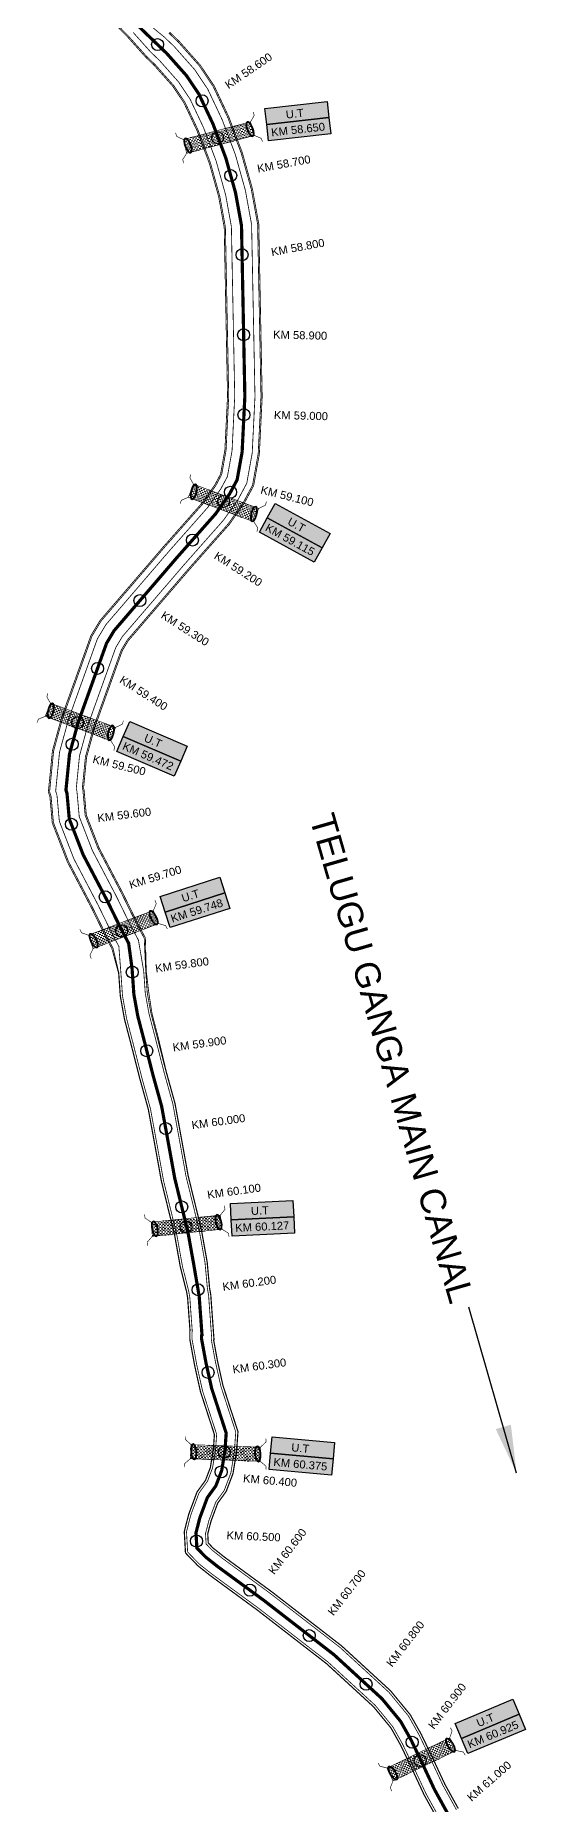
# Model space of a CAD drawing. Header units: inches. Extents: x 85036 to 260440, y 1649183 to 1742360.
# Drawn here: x 91014 to 91626, y 1680704 to 1682916 of the extents above; entities that cross this region are included whole.
import ezdxf

# ---------------------------------------------------------------- set-up
doc = ezdxf.new("R2010")
doc.units = ezdxf.units.IN
doc.header["$MEASUREMENT"] = 0
doc.header["$PDMODE"] = 32
doc.header["$PDSIZE"] = 15
doc.linetypes.add('ACAD_ISO02W100', pattern=[15, 12, -3])
for name, color, linetype in [('bed with', 5, 'Continuous'), ('chainage', 7, 'Continuous'), ('laying', 4, 'Continuous'), ('lining', 4, 'Continuous'), ('STREAM', 4, 'Continuous'), ('Stu coo', 3, 'Continuous'), ('top of bund', 1, 'Continuous'), ('UT', 173, 'ACAD_ISO02W100'), ('V', 6, 'Continuous'), ('ZSTU', 7, 'Continuous')]:
    doc.layers.add(name, color=color, linetype=linetype)
doc.styles.get("Standard").update_dxf_attribs({"font": 'arial.ttf'})
doc.dimstyles.get("Standard").update_dxf_attribs({"dimtxt": 0.18, "dimasz": 0.18, "dimexe": 0.18, "dimexo": 0.0625, "dimgap": 0.09, "dimtad": 0, "dimtih": 1, "dimtoh": 1, "dimdec": 4, "dimzin": 0, "dimdsep": 46, "dimtxsty": 'Standard', "dimcen": 0.09, "dimadec": 0, "dimazin": 0, "dimtfac": 1, "dimtdec": 4, "dimtofl": 0, "dimtmove": 0, "dimatfit": 3, "dimfxl": 1, "dimtolj": 1, "dimtzin": 0, "dimarcsym": 0})

# ---------------------------------------------------------------- blocks, each defined once
blk = doc.blocks.new('GGF')
at = {"layer": 'STREAM'}
h = blk.add_hatch(dxfattribs=at)
h.set_pattern_fill('DASH', color=256, scale=10, angle=-6.082734917303942, style=0)
h.set_pattern_definition([(353.9172650826961, (-115347.3726237068, 1016.387648081312), (1.375417949938526, 1.110506849590268), [1.25, -1.25])])
h.paths.add_polyline_path([(406186.8358267642, 1485623.894007653), (406186.3350356966, 1485618.16585714), (406185.8342446289, 1485612.437706626), (406242.6024607782, 1485608.895201602), (406242.8636284556, 1485614.639267362), (406243.1247961327, 1485620.383333121)])
at = {"layer": 'laying', "linetype": 'ByBlock', "extrusion": (0, 0, -1)}
for centre in [(406188.8340515448, 1485618.100544371), (406240.8092758137, 1485614.964376942)]:
    blk.add_ellipse(centre, major_axis=(0.4022038884711088, -6.365555352701567), ratio=0.3887167828476952, dxfattribs=at)
at = {"layer": 'laying', "linetype": 'ByBlock'}
for points in [[(406189.2044231551, 1485612.238788546), (406189.1301593552, 1485612.234096231), (406189.0528622998, 1485612.245618227), (406188.8631006061, 1485612.324588027), (406188.7519765225, 1485612.394145026), (406188.5122836892, 1485612.610022701), (406188.3845252309, 1485612.755754402), (406187.9901122551, 1485613.318903608), (406187.7273521348, 1485613.85898441), (406187.2895556467, 1485615.151754198), (406187.1131680161, 1485615.903753204), (406186.8806331598, 1485617.489787864), (406186.8243655579, 1485618.323341603), (406186.8412834518, 1485619.932858505), (406186.9146281564, 1485620.708349793), (406187.1740924141, 1485622.067517512), (406187.3614922329, 1485622.65073727), (406187.7140922088, 1485623.356040432), (406187.8630650354, 1485623.567618286), (406188.1141012118, 1485623.821781273), (406188.2175726035, 1485623.889167762), (406188.3951326545, 1485623.961233407), (406188.4694103668, 1485623.970225642), (406188.6399464445, 1485623.94807565), (406188.7398646418, 1485623.913414563), (406188.9754422541, 1485623.761023998), (406189.1085637353, 1485623.642922326), (406189.3815283708, 1485623.318037364), (406189.5211763898, 1485623.111945711), (406189.9516964495, 1485622.33059618), (406190.2214699374, 1485621.608086816), (406190.6248590543, 1485619.961048005), (406190.7595287117, 1485619.037350996), (406190.8632364098, 1485617.186895084), (406190.8321935693, 1485616.26108243), (406190.6143732872, 1485614.607066808), (406190.4262052957, 1485613.879561222), (406190.055177624, 1485613.01905299), (406189.9016287614, 1485612.765040143), (406189.6325239488, 1485612.445281366), (406189.5169377527, 1485612.35368761), (406189.3392356181, 1485612.260876767), (406189.2716159608, 1485612.243034084), (406189.2044231551, 1485612.238788546)], [(406241.179647424, 1485609.102621116), (406241.1053836241, 1485609.097928802), (406241.0280865688, 1485609.109450798), (406240.838324875, 1485609.188420597), (406240.7272007914, 1485609.257977597), (406240.4875079581, 1485609.473855271), (406240.3597494998, 1485609.619586973), (406239.965336524, 1485610.182736179), (406239.7025764037, 1485610.722816981), (406239.2647799156, 1485612.015586769), (406239.088392285, 1485612.767585774), (406238.8558574287, 1485614.353620435), (406238.7995898268, 1485615.187174174), (406238.8165077207, 1485616.796691076), (406238.8898524253, 1485617.572182364), (406239.149316683, 1485618.931350083), (406239.3367165019, 1485619.514569841), (406239.6893164777, 1485620.219873002), (406239.8382893043, 1485620.431450857), (406240.0893254807, 1485620.685613844), (406240.1927968724, 1485620.753000333), (406240.3703569234, 1485620.825065977), (406240.4446346357, 1485620.834058213), (406240.6151707135, 1485620.811908221), (406240.7150889107, 1485620.777247134), (406240.950666523, 1485620.624856569), (406241.0837880042, 1485620.506754897), (406241.3567526398, 1485620.181869935), (406241.4964006587, 1485619.975778282), (406241.9269207185, 1485619.194428751), (406242.1966942063, 1485618.471919387), (406242.6000833233, 1485616.824880576), (406242.7347529806, 1485615.901183567), (406242.8384606787, 1485614.050727655), (406242.8074178382, 1485613.124915001), (406242.5895975561, 1485611.470899379), (406242.4014295646, 1485610.743393793), (406242.0304018929, 1485609.882885561), (406241.8768530303, 1485609.628872714), (406241.6077482177, 1485609.309113937), (406241.4921620216, 1485609.21752018), (406241.314459887, 1485609.124709338), (406241.2468402297, 1485609.106866655), (406241.179647424, 1485609.102621116)]]:
    blk.add_open_spline(points, degree=3, knots=[0, 0, 0, 0, 0.1890722348827286, 0.1890722348827286, 0.3781444697654573, 0.3781444697654573, 0.567216704648186, 0.567216704648186, 0.9642381621637766, 0.9642381621637766, 1.361259619679367, 1.361259619679367, 1.758281077194958, 1.758281077194958, 2.155302534710549, 2.155302534710549, 2.552323992226139, 2.552323992226139, 2.807761081817867, 2.807761081817867, 3.012439963152372, 3.012439963152372, 3.217118844486876, 3.217118844486876, 3.421797725821381, 3.421797725821381, 3.626476607155885, 3.626476607155885, 3.831155488490389, 3.831155488490389, 4.280922883927905, 4.280922883927905, 4.730690279365422, 4.730690279365422, 5.180457674802938, 5.180457674802938, 5.630225070240454, 5.630225070240454, 5.896844194109022, 5.896844194109022, 6.112115499412711, 6.112115499412711, 6.283185307179586, 6.283185307179586, 6.283185307179586, 6.283185307179586], dxfattribs=at)
at = {"layer": 'UT', "ltscale": 0.2, "const_width": 0.4999999999999999}
for points in [[(406181.0067191261, 1485605.627956516), (406181.2043290924, 1485608.621441158), (406185.8342446289, 1485612.437706626), (406186.3350356966, 1485618.16585714), (406186.8358267643, 1485623.894007653), (406182.485284513, 1485628.02592998), (406182.4731358847, 1485631.025905382)], [(406186.8358267643, 1485623.894007653), (406243.1247961327, 1485620.383333121)], [(406247.6637609265, 1485627.388723734), (406247.5913202798, 1485624.389598469), (406243.1247961327, 1485620.383333121), (406242.8636284556, 1485614.639267362), (406242.6024607783, 1485608.895201602), (406247.1217425518, 1485604.948545771), (406247.2591485833, 1485601.95169416)], [(406185.8342446289, 1485612.437706626), (406242.6024607783, 1485608.895201602)]]:
    blk.add_lwpolyline(points, dxfattribs=at)

msp = doc.modelspace()

# ---------------------------------------------------------------- hatches: boundary and pattern name
at = {"layer": 'ZSTU'}
h = msp.add_hatch(color=135, dxfattribs=at)
h.set_gradient(color1=(141, 177, 78), color2=(107, 135, 59), one_color=1, tint=0.3799999952316284, name='CYLINDER')
h.paths.add_polyline_path([(91300.60453125174, 1682824.366439734), (91302.8903944275, 1682804.030002735), (91380.6659935188, 1682812.812484217), (91378.3801303434, 1682833.148921215)])
h.paths.add_polyline_path([(91325.06742417152, 1682808.859858586), (91352.48345346135, 1682811.941484531), (91350.77939698278, 1682827.10181325), (91323.36336769353, 1682824.020187305)], flags=24)
h = msp.add_hatch(color=252, dxfattribs=at)
h.set_gradient(color1=(167, 88, 159), color2=(127, 67, 121), one_color=1, tint=0.3799999952316284, name='CYLINDER')
h.paths.add_polyline_path([(91382.95185669325, 1682792.476047218), (91380.66599351884, 1682812.812484217), (91302.89039442752, 1682804.030002734), (91305.17625760275, 1682783.693565737)])
h.paths.add_polyline_path([(91306.80144171396, 1682786.260803245), (91379.01720831974, 1682794.378024656), (91377.30629447193, 1682809.599360735), (91305.09052786615, 1682801.482139324)], flags=24)
h = msp.add_hatch(color=135, dxfattribs=at)
h.set_gradient(color1=(141, 177, 78), color2=(107, 135, 59), one_color=1, tint=0.3799999952316284, name='CYLINDER')
h.paths.add_polyline_path([(91313.42317155702, 1682330.77565397), (91303.5775726398, 1682312.835196277), (91372.21310509043, 1682275.214198414), (91382.05870400742, 1682293.154656106)])
h.paths.add_polyline_path([(91324.48798421072, 1682304.008937514), (91348.6739374178, 1682290.735853925), (91356.01359657082, 1682304.110037223), (91331.82764336444, 1682317.383120811)], flags=24)
h = msp.add_hatch(color=252, dxfattribs=at)
h.set_gradient(color1=(167, 88, 159), color2=(127, 67, 121), one_color=1, tint=0.3799999952316284, name='CYLINDER')
h.paths.add_polyline_path([(91362.36750617335, 1682257.273740722), (91372.21310509046, 1682275.214198414), (91303.57757263968, 1682312.835196277), (91293.73197372336, 1682294.894738585)])
h.paths.add_polyline_path([(91296.53923400873, 1682296.057159125), (91360.24675100268, 1682261.094915084), (91367.61594600839, 1682274.522918032), (91303.90842901444, 1682309.485162073)], flags=24)
h = msp.add_hatch(color=135, dxfattribs=at)
h.set_gradient(color1=(141, 177, 78), color2=(107, 135, 59), one_color=1, tint=0.3799999952316284, name='CYLINDER')
h.paths.add_polyline_path([(91131.76895465938, 1682058.308327827), (91123.6247396472, 1682039.534207284), (91195.44542255785, 1682008.422066547), (91203.58963756991, 1682027.196187088)])
h.paths.add_polyline_path([(91145.26181392884, 1682032.679634187), (91170.57164763988, 1682021.700226279), (91176.64296567286, 1682035.695885345), (91151.33313196254, 1682046.675293254)], flags=24)
h = msp.add_hatch(color=252, dxfattribs=at)
h.set_gradient(color1=(167, 88, 159), color2=(127, 67, 121), one_color=1, tint=0.3799999952316284, name='CYLINDER')
h.paths.add_polyline_path([(91187.30120754548, 1681989.647946007), (91195.44542255788, 1682008.422066548), (91123.62473964717, 1682039.534207285), (91115.48052463555, 1682020.760086743)])
h.paths.add_polyline_path([(91118.1682495356, 1682022.17714944), (91184.83614752823, 1681993.256609902), (91190.93189742556, 1682007.308589528), (91124.26399943294, 1682036.229129066)], flags=24)
h = msp.add_hatch(color=135, dxfattribs=at)
h.set_gradient(color1=(141, 177, 78), color2=(107, 135, 59), one_color=1, tint=0.3799999952316284, name='CYLINDER')
h.paths.add_polyline_path([(91169.5978990909, 1681839.432587189), (91175.86381801433, 1681819.950952238), (91250.3622919936, 1681843.954143062), (91244.09637307096, 1681863.435778012)])
h.paths.add_polyline_path([(91196.64608634234, 1681829.074848279), (91222.90973687306, 1681837.522081038), (91218.23864376682, 1681852.045175218), (91191.97499323657, 1681843.597942458)], flags=24)
h = msp.add_hatch(color=252, dxfattribs=at)
h.set_gradient(color1=(167, 88, 159), color2=(127, 67, 121), one_color=1, tint=0.3799999952316284, name='CYLINDER')
h.paths.add_polyline_path([(91256.62821091522, 1681824.472508114), (91250.36229199375, 1681843.954143062), (91175.86381801433, 1681819.950952238), (91182.12973693715, 1681800.469317289)])
h.paths.add_polyline_path([(91183.21462253161, 1681803.307442563), (91252.3949417123, 1681825.55805307), (91247.7050514514, 1681840.139590286), (91178.52473227071, 1681817.888979778)], flags=24)
h = msp.add_hatch(color=135, dxfattribs=at)
h.set_gradient(color1=(141, 177, 78), color2=(107, 135, 59), one_color=1, tint=0.3799999952316284, name='CYLINDER')
h.paths.add_polyline_path([(91257.54383875191, 1681455.816420468), (91258.53439180454, 1681435.375905676), (91336.71058988705, 1681439.204462631), (91335.72003683489, 1681459.644977422)])
h.paths.add_polyline_path([(91280.97324924456, 1681438.788504774), (91308.52958825562, 1681440.12389266), (91307.79115457815, 1681455.361808891), (91280.23481556767, 1681454.026421005)], flags=24)
h = msp.add_hatch(color=252, dxfattribs=at)
h.set_gradient(color1=(167, 88, 159), color2=(127, 67, 121), one_color=1, tint=0.3799999952316284, name='CYLINDER')
h.paths.add_polyline_path([(91337.7011429384, 1681418.763947842), (91336.71058988702, 1681439.204462631), (91258.53439180457, 1681435.375905676), (91259.52494485697, 1681414.935390886)])
h.paths.add_polyline_path([(91261.30978844553, 1681417.394306336), (91333.89514081262, 1681420.911812786), (91333.15373557183, 1681436.211048599), (91260.56838320475, 1681432.693542149)], flags=24)
h = msp.add_hatch(color=135, dxfattribs=at)
h.set_gradient(color1=(141, 177, 78), color2=(107, 135, 59), one_color=1, tint=0.3799999952316284, name='CYLINDER')
h.paths.add_polyline_path([(91309.63402492605, 1681163.998250177), (91307.80591765064, 1681143.615564778), (91385.7664565795, 1681136.663574781), (91387.59456385521, 1681157.046260179)])
h.paths.add_polyline_path([(91330.50085883867, 1681143.911875905), (91357.97923668579, 1681141.447361472), (91359.34204705234, 1681156.642167271), (91331.8636692058, 1681159.106681704)], flags=24)
h = msp.add_hatch(color=252, dxfattribs=at)
h.set_gradient(color1=(167, 88, 159), color2=(127, 67, 121), one_color=1, tint=0.3799999952316284, name='CYLINDER')
h.paths.add_polyline_path([(91383.93834930312, 1681116.280889384), (91385.76645657947, 1681136.66357478), (91307.80591765064, 1681143.615564778), (91305.9778103753, 1681123.23287938)])
h.paths.add_polyline_path([(91308.08120005912, 1681125.414819581), (91380.46459419353, 1681118.922809005), (91381.83380273153, 1681134.188951921), (91309.4504085971, 1681140.680962497)], flags=24)
h = msp.add_hatch(color=135, dxfattribs=at)
h.set_gradient(color1=(141, 177, 78), color2=(107, 135, 59), one_color=1, tint=0.3799999952316284, name='CYLINDER')
h.paths.add_polyline_path([(91538.48154675876, 1680805.979293995), (91546.37818726554, 1680787.099704248), (91618.57084659484, 1680817.338681314), (91610.67420608873, 1680836.21827106)])
h.paths.add_polyline_path([(91566.31117337913, 1680797.954390812), (91591.76319260278, 1680808.600037714), (91585.876435452, 1680822.674321554), (91560.42441622907, 1680812.028674653)], flags=24)
h = msp.add_hatch(color=252, dxfattribs=at)
h.set_gradient(color1=(167, 88, 159), color2=(127, 67, 121), one_color=1, tint=0.3799999952316284, name='CYLINDER')
h.paths.add_polyline_path([(91626.46748709935, 1680798.459091569), (91618.5708465949, 1680817.338681314), (91546.37818726551, 1680787.099704248), (91554.27482777159, 1680768.220114503)])
h.paths.add_polyline_path([(91555.11493943579, 1680771.140070704), (91622.15736415872, 1680799.181460062), (91616.24691784492, 1680813.31238086), (91549.20449312194, 1680785.270991502)], flags=24)

# ---------------------------------------------------------------- linework, layer by layer
for p in [(91166.4590101802, 1682904.079420268), (91222.1073842532, 1682833.770181567), (91257.8927328375, 1682740.392406767), (91272.06286390402, 1682641.401460789), (91274.02752250765, 1682541.420762069), (91274.41197527346, 1682441.421501091), (91257.6194299103, 1682344.69223872), (91209.94397321489, 1682284.829514279), (91144.44836509912, 1682209.26281978), (91091.40700581117, 1682124.488919287), (91059.72078828432, 1682029.641760031), (91058.70703425398, 1681929.646898649), (91100.99169886042, 1681839.026773185), (91134.883802244, 1681744.945290798), (91152.96963108829, 1681646.594374203), (91176.6194096412, 1681549.431171423), (91196.68955825479, 1681451.465926899), (91217.06205468217, 1681347.962153864), (91229.63110548398, 1681244.582995345), (91245.9396782876, 1681120.339812823), (91215.08638847573, 1681033.838460643), (91281.83005803658, 1680972.500310805), (91356.08681819832, 1680915.742359161), (91427.07175119489, 1680855.05373531), (91484.66300220578, 1680782.429197991)]:
    msp.add_point(p)
at = {"color": 2}
for p in [(91241.43849682919, 1682787.728950877), (91249.02849682918, 1682333.198950877), (91066.50849682919, 1682056.748950877), (91121.51849682917, 1681796.538950877), (91201.98849682917, 1681426.288950877), (91249.78849682919, 1681145.018950877), (91494.67849682918, 1680759.338950877)]:
    msp.add_point(p, dxfattribs=at)
at = {"layer": 'bed with', "const_width": 1}
for points in [[(91135.83919892402, 1682919.417230545), (91157.69588606866, 1682894.956363992)], [(91150.13779473433, 1682933.830671209), (91175.22213429157, 1682913.202476543)], [(91157.6958860686, 1682894.956363992), (91168.89159914345, 1682884.202355661), (91192.64500045366, 1682857.44690209), (91207.1570894045, 1682835.822290709), (91223.95270280365, 1682800.171270018), (91239.71791172249, 1682758.397715634), (91251.5257319585, 1682716.224980109), (91258.7258690027, 1682676.588163171), (91262.8914058345, 1682464.605642534), (91259.54881608536, 1682396.430166298), (91253.74860850701, 1682364.265211397), (91245.65414071016, 1682349.112305675), (91229.12216132856, 1682325.630655752), (91180.82638321002, 1682270.98614616), (91101.85494756361, 1682179.120013811), (91091.24580386194, 1682161.499345306), (91055.27796664959, 1682061.246661596), (91043.91887305886, 1682019.863326382), (91039.07955256049, 1681971.024380275), (91040.73669769836, 1681965.906535635), (91043.67838615974, 1681933.423580408), (91061.92435477625, 1681886.317528251), (91091.88922331779, 1681829.143958022), (91108.66617233481, 1681794.869804589), (91118.05888449002, 1681777.041171485), (91120.61878833789, 1681743.945601717), (91120.61878833789, 1681743.945601717)], [(91175.22213429163, 1682913.202476543), (91187.14339451486, 1682901.751546093), (91212.69999320465, 1682872.964999663), (91229.22990425388, 1682848.333611045), (91247.2682908547, 1682810.044631736), (91263.78108193591, 1682766.29018612), (91276.20726169989, 1682721.908921645), (91283.98112465563, 1682679.113738582), (91288.20358782381, 1682464.23425922), (91284.73817757299, 1682393.553735456), (91277.94038515139, 1682355.856690356), (91267.23685294818, 1682335.819596079), (91249.00483232981, 1682309.923246001), (91199.89861044829, 1682254.361755594), (91122.4300460947, 1682164.243887943), (91114.21318979643, 1682150.596556447), (91079.41902700879, 1682053.615240158), (91068.88412059948, 1682015.234575372), (91064.77744109786, 1681973.78952148), (91065.67829595995, 1681971.00736612), (91068.55460749866, 1681939.246321346), (91084.9986388821, 1681896.792373502), (91114.45977034059, 1681840.579943732), (91131.22482132353, 1681806.330097164), (91142.52610916834, 1681784.878730269), (91149.14881615012, 1681745.944979879), (91149.14881615012, 1681745.944979879)], [(91175.22213429163, 1682913.202476543), (91187.14339451486, 1682901.751546093), (91212.69999320465, 1682872.964999663), (91229.22990425388, 1682848.333611045), (91247.2682908547, 1682810.044631736), (91263.78108193591, 1682766.29018612), (91276.20726169989, 1682721.908921645), (91283.98112465563, 1682679.113738582), (91288.20358782381, 1682464.23425922), (91284.73817757299, 1682393.553735456), (91277.94038515139, 1682355.856690356), (91267.23685294818, 1682335.819596079), (91249.00483232981, 1682309.923246001), (91199.89861044829, 1682254.361755594), (91122.4300460947, 1682164.243887943), (91114.21318979643, 1682150.596556447), (91079.41902700879, 1682053.615240158), (91068.88412059948, 1682015.234575372), (91064.77744109786, 1681973.78952148), (91065.67829595995, 1681971.00736612), (91068.55460749866, 1681939.246321346), (91084.9986388821, 1681896.792373502), (91114.45977034059, 1681840.579943732), (91131.22482132353, 1681806.330097164), (91142.52610916834, 1681784.878730269), (91149.14881615012, 1681745.944979879), (91149.14881615012, 1681745.944979879)], [(91120.61878833789, 1681743.945601717), (91122.62368660909, 1681715.336804979), (91127.82381473301, 1681686.481541245), (91136.1762673654, 1681654.574014243), (91146.93018853976, 1681612.415395411), (91157.5521792681, 1681574.138494198), (91166.21097401276, 1681526.901350532), (91173.9332531, 1681484.23644022), (91190.44320753936, 1681416.883864624), (91197.57067796346, 1681377.099602664), (91205.43096296574, 1681345.972755592)], [(91149.14881615012, 1681745.944979879), (91151.0453070493, 1681718.883096775), (91155.77317892533, 1681692.648360509), (91163.866726293, 1681661.729887511), (91174.56880511864, 1681619.774506343), (91185.45281439024, 1681580.553407555), (91194.34801964564, 1681532.026551222), (91201.9197405584, 1681490.193461534), (91218.43578611905, 1681422.816037129), (91225.7423156949, 1681382.032299089), (91228.69314639855, 1681349.951552136)], [(91205.43096296574, 1681345.972755592), (91206.74492815303, 1681338.290608773), (91209.83704755525, 1681295.707757403), (91209.58333970825, 1681295.455608437), (91209.51561215991, 1681286.193866205), (91215.46138693226, 1681253.920079802), (91222.69510950401, 1681221.453822332), (91233.52179738216, 1681188.070094673), (91240.28676286296, 1681167.357082638), (91238.9808334804, 1681148.514511387), (91235.15371617791, 1681125.173659696), (91228.81089742991, 1681108.510762903), (91218.19081614842, 1681093.818447736), (91207.99127158936, 1681066.46197453), (91202.61232012598, 1681045.429834611), (91204.03899859314, 1681020.191150018), (91218.53209277967, 1681005.20365592), (91234.03284228803, 1680992.88838154), (91292.41843195105, 1680950.115726794), (91379.27026708427, 1680882.868284646), (91438.43016905402, 1680828.632389617), (91460.47173040223, 1680801.842495529), (91472.7450789382, 1680779.985354825), (91485.62792042759, 1680753.188138118), (91502.02902770779, 1680717.995503272), (91520.03776236763, 1680685.366735499)], [(91228.69314639855, 1681349.951552136), (91230.20006550531, 1681341.14129298), (91234.15994610311, 1681286.608144351), (91233.54841476408, 1681286.000370501), (91238.59160672608, 1681258.625821952), (91245.48788415434, 1681227.674079422), (91255.96319627616, 1681195.373807081), (91264.14823079537, 1681170.312819115), (91262.448160178, 1681145.783390367), (91258.05727748043, 1681119.004242058), (91249.76009622842, 1681097.207138851), (91239.18817750999, 1681082.581454018), (91230.54372206895, 1681059.395927224), (91226.38067353237, 1681043.118067143), (91227.10599506521, 1681030.286751736), (91234.42290087868, 1681022.720245834), (91248.35215137032, 1681011.653520214), (91306.61856170729, 1680968.96817496), (91394.49472657408, 1680900.927617108), (91455.60082460433, 1680844.907512137), (91480.02526325613, 1680815.221406225), (91493.68991472013, 1680790.886546928), (91506.95907323074, 1680763.285763636), (91523.0799659506, 1680728.694398481), (91539.96523129073, 1680698.101166254)]]:
    msp.add_lwpolyline(points, dxfattribs=at)
at = {"layer": 'lining', "const_width": 1}
for points in [[(91107.3206273086, 1682937.898131393), (91130.55646647859, 1682914.092067742), (91152.50035793931, 1682889.547437347)], [(91180.41766242098, 1682918.611403189), (91192.55400579094, 1682906.953875273), (91218.64514915846, 1682877.565226217), (91235.77322881398, 1682852.042500473), (91254.18002644298, 1682812.971517621), (91270.91443278972, 1682768.629851284), (91283.52392071413, 1682723.593884551), (91291.46786052117, 1682679.862426945), (91295.70719908547, 1682464.124165352), (91292.20537959505, 1682392.701038566), (91285.11186044125, 1682353.364045779), (91273.63489017289, 1682331.879069519), (91254.89890476101, 1682305.266899237), (91205.55243275213, 1682249.433576572), (91128.52938360395, 1682159.833969207), (91121.0217034134, 1682147.364504414), (91086.57546782677, 1682051.352961076), (91076.28488568071, 1682013.862415981), (91072.39539224532, 1681974.60922737), (91073.07205038535, 1681972.519470018), (91075.9289814134, 1681940.97243032), (91091.83884168026, 1681899.897564782), (91121.15064396398, 1681843.970058073), (91137.91216786165, 1681809.727417098), (91149.77923901367, 1681787.20211726), (91151.64269970014, 1681746.119750697), (91151.64269970014, 1681746.119750697)], [(91152.50035793925, 1682889.547437347), (91163.48098786737, 1682879.000026481), (91186.69984449985, 1682852.846675537), (91200.6137648444, 1682832.11340128), (91217.04096721538, 1682797.244384133), (91232.58456086868, 1682756.05805047), (91244.20907294427, 1682714.540017203), (91251.23913313716, 1682675.839474808), (91255.38779457283, 1682464.715736401), (91252.0816140633, 1682397.282863188), (91246.57713321716, 1682366.757855974), (91239.25610348544, 1682353.052832235), (91223.22808889736, 1682330.287002517), (91175.17256090618, 1682275.914325181), (91095.75561005436, 1682183.529932546), (91084.43729024497, 1682164.73139734), (91048.12152583161, 1682063.508940678), (91036.51810797764, 1682021.235485772), (91031.46160141303, 1681970.204674384), (91033.34294327296, 1681964.394431736), (91036.304012245, 1681931.697471434), (91055.08415197808, 1681883.212336972), (91085.1983496944, 1681825.753843681), (91101.97882579669, 1681791.472484656), (91110.80575464468, 1681774.717784494), (91118.12490478787, 1681743.770830898), (91118.12490478787, 1681743.770830898)], [(91118.12490478787, 1681743.770830898), (91120.13927922797, 1681715.026814437), (91125.38068849241, 1681685.942483617), (91133.75577270391, 1681653.948500845), (91144.51422555209, 1681611.772116483), (91155.11331256162, 1681573.577750024), (91163.75144205184, 1681526.453343478), (91171.48688181868, 1681483.715721573), (91187.99630381734, 1681416.365318077), (91195.1081222177, 1681376.668422907), (91202.96674861902, 1681345.551272907)], [(91151.64269970014, 1681746.119750697), (91153.52971443042, 1681719.193087317), (91158.21630516593, 1681693.187418137), (91166.28722095449, 1681662.355400909), (91176.98476810631, 1681620.417785271), (91187.89168109672, 1681581.11415173), (91196.80755160656, 1681532.474558275), (91204.36611183971, 1681490.71418018), (91220.88268984106, 1681423.334583677), (91228.20487144066, 1681382.463478847), (91231.15736074524, 1681350.37303482)], [(91231.15736074524, 1681350.37303482), (91232.68471988584, 1681341.443272239), (91236.73652433913, 1681285.64420229), (91236.24592944424, 1681285.156621803), (91241.04184187375, 1681259.124311586), (91247.9023729944, 1681228.333004961), (91258.34046310812, 1681196.147505429), (91266.67592866957, 1681170.625926793), (91264.9341058028, 1681145.4940767), (91260.4835021947, 1681118.350702054), (91251.97929101638, 1681096.009721049), (91241.41247426439, 1681081.391094514), (91232.9327528401, 1681058.647405264), (91228.89850757967, 1681042.873176521), (91229.54953282708, 1681031.356201071), (91236.10624919424, 1681024.5758168), (91249.86902733243, 1681013.641352701), (91308.1228127408, 1680970.965256334), (91396.10748711327, 1680902.840681987), (91457.41974998044, 1680846.631571725), (91482.0966120754, 1680816.638663714), (91495.90864732416, 1680792.041334227), (91509.21872924801, 1680764.355427356), (91525.30993822208, 1680729.827756025), (91542.07619198176, 1680699.450152563)], [(91202.96674861904, 1681345.551272907), (91204.2602737725, 1681337.988629514), (91207.26046931924, 1681296.671699464), (91207.09093353854, 1681296.503205378), (91207.01394167915, 1681285.974568604), (91213.0111517846, 1681253.421590168), (91220.28062066395, 1681220.794896793), (91231.1445305502, 1681187.296396325), (91237.75906498876, 1681167.043974961), (91236.4948878556, 1681148.803825054), (91232.72749146365, 1681125.827199699), (91226.59170264195, 1681109.708180705), (91215.96651939402, 1681095.00880724), (91205.6022408182, 1681067.21049649), (91200.09448607868, 1681045.674725233), (91201.59546083127, 1681019.121700683), (91216.8487444641, 1681003.348084954), (91232.51596632591, 1680990.900549053), (91290.91418091755, 1680948.11864542), (91377.65750654507, 1680880.955219767), (91436.61124367791, 1680826.908330029), (91458.40038158296, 1680800.425238041), (91470.52634633417, 1680778.830567526), (91483.36826441032, 1680752.118474398), (91499.7990554363, 1680716.862145729), (91517.9268016766, 1680684.017749191)]]:
    msp.add_lwpolyline(points, dxfattribs=at)
at = {"layer": 'top of bund', "const_width": 1}
for points in [[(91181.45676804683, 1682919.693188518), (91193.63612804614, 1682907.994341109), (91219.83418034925, 1682878.485271528), (91237.08189372602, 1682852.784278359), (91255.56237356062, 1682813.556894798), (91272.34110296049, 1682769.097784316), (91284.98725251696, 1682723.930877132), (91292.96520769424, 1682680.012164618), (91297.2079213378, 1682464.102146579), (91293.69881999944, 1682392.530499188), (91286.5461554992, 1682352.865516864), (91274.91449761784, 1682331.090964206), (91256.07771924726, 1682304.335629884), (91206.6831972129, 1682248.447940768), (91129.7492511058, 1682158.95198546), (91122.3834061368, 1682146.718094008), (91088.00675599033, 1682050.900505259), (91077.76503869693, 1682013.587984103), (91073.9189824748, 1681974.773168548), (91074.55080127044, 1681972.821890798), (91077.40385619635, 1681941.317652115), (91093.20688223993, 1681900.518603038), (91122.48881868864, 1681844.648080941), (91139.2496371693, 1681810.406881084), (91151.22986498274, 1681787.666794658), (91152.32067777184, 1681746.14496537), (91152.32067777184, 1681746.14496537)], [(91106.12131828372, 1682936.979364865), (91129.49991999258, 1682913.027035178), (91151.46125231346, 1682888.465652017)], [(91151.4612523134, 1682888.465652017), (91162.39886561217, 1682877.959560646), (91185.51081330905, 1682851.926630226), (91199.30509993236, 1682831.371623395), (91215.65862009773, 1682796.659006956), (91231.15789069791, 1682755.590117438), (91242.74574114144, 1682714.203024622), (91249.74178596408, 1682675.689737135), (91253.8870723205, 1682464.737755175), (91250.5881736589, 1682397.453402566), (91245.1428381592, 1682367.25638489), (91237.9764960405, 1682353.840937547), (91222.04927441111, 1682331.218271869), (91174.04179644541, 1682276.899960986), (91094.53574255251, 1682184.411916294), (91083.07558752157, 1682165.377807746), (91046.69023766805, 1682063.961396494), (91035.03795496142, 1682021.50991765), (91029.93801118355, 1681970.040733206), (91031.86419238787, 1681964.092010956), (91034.82913746205, 1681931.352249639), (91053.71611141841, 1681882.591298715), (91083.86017496974, 1681825.075820813), (91100.64135648904, 1681790.793020669), (91109.35512867561, 1681774.253107096), (91117.62612807789, 1681743.735876735), (91117.62612807789, 1681743.735876735)], [(91117.62612807789, 1681743.735876735), (91119.64239775177, 1681714.964816329), (91124.8920632443, 1681685.834672092), (91133.27167377161, 1681653.823398166), (91144.03103295455, 1681611.643460697), (91154.62553922035, 1681573.465601189), (91163.25953565969, 1681526.363742068), (91170.99760756243, 1681483.611577844), (91187.50692307294, 1681416.261608767), (91194.61561106856, 1681376.582186955), (91202.4739057497, 1681345.46697637)], [(91152.32067777184, 1681746.14496537), (91155.38611151942, 1681719.870774273), (91159.49317543177, 1681693.248106877), (91167.4296078064, 1681662.517416855), (91177.46796070386, 1681620.546441056), (91188.37945443799, 1681581.226300565), (91197.29945799871, 1681532.564159686), (91204.85538609597, 1681490.81832391), (91221.37207058546, 1681423.438292986), (91228.6973825898, 1681382.549714798), (91231.65020361458, 1681350.457331357)], [(91231.65020361458, 1681350.457331357), (91233.18165076195, 1681341.503668091), (91237.25183998633, 1681285.451413878), (91236.78543238025, 1681284.987872064), (91241.5318889033, 1681259.224009513), (91248.38527076243, 1681228.464790069), (91258.81591647453, 1681196.302245099), (91267.18146824441, 1681170.688548329), (91265.43129492772, 1681145.436213966), (91260.96874713755, 1681118.219994053), (91252.42312997399, 1681095.770237489), (91241.85733361528, 1681081.153022613), (91233.4105589943, 1681058.497700872), (91229.40207438913, 1681042.824198396), (91230.03824037942, 1681031.570090937), (91236.44291885736, 1681024.946930993), (91250.17240252483, 1681014.038919198), (91308.42366294749, 1680971.364672609), (91396.4300392211, 1680903.223294963), (91457.78353505567, 1680846.976383643), (91482.51088183926, 1680816.922115211), (91496.35239384495, 1680792.272291687), (91509.67066045146, 1680764.569360101), (91525.75593267637, 1680730.054427533), (91542.49838411997, 1680699.719949825)], [(91202.4739057497, 1681345.46697637), (91203.76334289639, 1681337.928233662), (91206.74515367203, 1681296.864487876), (91206.59245230464, 1681296.712724766), (91206.51360758298, 1681285.930709084), (91212.52110475505, 1681253.321892241), (91219.79772289592, 1681220.663111685), (91230.66907718379, 1681187.141656655), (91237.25352541392, 1681166.981353425), (91235.99769873067, 1681148.861687788), (91232.2422465208, 1681125.9579077), (91226.14786368434, 1681109.947664265), (91215.52166004313, 1681095.246879141), (91205.124434664, 1681067.360200882), (91199.59091926922, 1681045.723703358), (91201.10675327893, 1681018.907810817), (91216.512074801, 1681002.976970761), (91232.21259113352, 1680990.502982556), (91290.61333071085, 1680947.719229145), (91377.33495443725, 1680880.572606791), (91436.24745860268, 1680826.563518111), (91457.9861118191, 1680800.141786543), (91470.08259981338, 1680778.599610066), (91482.91633320687, 1680751.904541654), (91499.35306098202, 1680716.63547422), (91517.50460953839, 1680683.747951929)]]:
    msp.add_lwpolyline(points, dxfattribs=at)
at = {"layer": 'V', "color": 1, "const_width": 4}
for points in [[(91142.98849682917, 1682926.623950877), (91166.45901018012, 1682904.079420268)], [(91166.45901018012, 1682904.079420268), (91178.01749682915, 1682892.976950877), (91202.67249682915, 1682865.205950877), (91218.19349682919, 1682842.077950877), (91235.61049682918, 1682805.107950877), (91251.7494968292, 1682762.343950877), (91263.8664968292, 1682719.066950877), (91271.35349682916, 1682677.850950877), (91275.54749682915, 1682464.419950877), (91272.14349682917, 1682394.991950877), (91265.8444968292, 1682360.060950877), (91256.44549682917, 1682342.465950877), (91239.06349682919, 1682317.776950877), (91190.36249682916, 1682262.673950877), (91112.14249682915, 1682171.681950877), (91102.72949682918, 1682156.047950877), (91067.34849682919, 1682057.430950877), (91056.40149682917, 1682017.548950877), (91051.92849682918, 1681972.406950877), (91053.20749682916, 1681968.456950877), (91056.1164968292, 1681936.334950877), (91073.46149682917, 1681891.554950877), (91103.17449682919, 1681834.861950877), (91119.94549682917, 1681800.599950877), (91130.29249682918, 1681780.959950877), (91134.5594968292, 1681749.572950877), (91134.883802244, 1681744.945290798)], [(91134.883802244, 1681744.945290798), (91136.8344968292, 1681717.109950877), (91141.79849682917, 1681689.564950877), (91150.0214968292, 1681658.151950877), (91160.7494968292, 1681616.094950877), (91171.50249682917, 1681577.345950877), (91180.2794968292, 1681529.463950877), (91187.9264968292, 1681487.214950877), (91204.4394968292, 1681419.849950877), (91211.65649682918, 1681379.565950877), (91217.06205468214, 1681347.962153864)], [(91217.06205468214, 1681347.962153864), (91218.47249682917, 1681339.715950877), (91221.99849682918, 1681291.157950877), (91221.34749682917, 1681290.510950877), (91221.32349682917, 1681287.228950877), (91227.02649682917, 1681256.272950877), (91234.09149682918, 1681224.563950877), (91244.74249682916, 1681191.721950877), (91252.21749682917, 1681168.834950877), (91250.7144968292, 1681147.148950877), (91246.60549682917, 1681122.088950877), (91239.28549682916, 1681102.858950877), (91228.6894968292, 1681088.199950877), (91219.26749682915, 1681062.928950877), (91214.49649682918, 1681044.273950877), (91215.57249682918, 1681025.238950877), (91226.47749682917, 1681013.961950877), (91241.19249682917, 1681002.270950877), (91299.51849682917, 1680959.541950877), (91386.88249682917, 1680891.897950877), (91447.01549682918, 1680836.769950877), (91470.24849682918, 1680808.531950877), (91483.21749682917, 1680785.435950877), (91496.29349682917, 1680758.236950877), (91512.5544968292, 1680723.344950877), (91530.00149682918, 1680691.733950877)]]:
    msp.add_lwpolyline(points, dxfattribs=at)
at = {"layer": 'ZSTU', "color": 135}
for points in [[(91300.60453125162, 1682824.366439734), (91378.38013034352, 1682833.148921215), (91380.6659935188, 1682812.812484217), (91302.8903944275, 1682804.030002735)], [(91313.42317155655, 1682330.77565397), (91382.05870400765, 1682293.154656106), (91372.21310509043, 1682275.214198414), (91303.5775726398, 1682312.835196277)], [(91131.76895465894, 1682058.308327826), (91203.58963757014, 1682027.196187088), (91195.44542255785, 1682008.422066547), (91123.6247396472, 1682039.534207284)], [(91169.59789909088, 1681839.432587188), (91244.0963730712, 1681863.435778012), (91250.3622919936, 1681843.954143062), (91175.86381801433, 1681819.950952238)], [(91257.5438387518, 1681455.816420467), (91335.72003683524, 1681459.644977422), (91336.71058988705, 1681439.204462631), (91258.53439180454, 1681435.375905676)], [(91309.63402492588, 1681163.998250176), (91387.59456385556, 1681157.046260179), (91385.7664565795, 1681136.663574781), (91307.80591765064, 1681143.615564778)], [(91538.48154675894, 1680805.979293995), (91610.67420608902, 1680836.21827106), (91618.57084659484, 1680817.338681314), (91546.37818726554, 1680787.099704248)]]:
    msp.add_lwpolyline(points, close=True, dxfattribs=at)
at = {"layer": 'ZSTU', "color": 252}
for points in [[(91302.8903944275, 1682804.030002735), (91380.6659935188, 1682812.812484217), (91382.95185669317, 1682792.476047219), (91305.17625760278, 1682783.693565737)], [(91303.5775726398, 1682312.835196277), (91372.21310509043, 1682275.214198414), (91362.3675061732, 1682257.273740722), (91293.73197372328, 1682294.894738585)], [(91123.6247396472, 1682039.534207284), (91195.44542255785, 1682008.422066547), (91187.30120754548, 1681989.647946008), (91115.48052463561, 1682020.760086744)], [(91175.86381801433, 1681819.950952238), (91250.3622919936, 1681843.954143062), (91256.62821091517, 1681824.472508114), (91182.12973693712, 1681800.469317289)], [(91258.53439180454, 1681435.375905676), (91336.71058988705, 1681439.204462631), (91337.7011429384, 1681418.763947841), (91259.52494485694, 1681414.935390886)], [(91307.80591765064, 1681143.615564778), (91385.7664565795, 1681136.663574781), (91383.93834930315, 1681116.280889384), (91305.97781037528, 1681123.23287938)], [(91546.37818726554, 1680787.099704248), (91618.57084659484, 1680817.338681314), (91626.4674870994, 1680798.459091569), (91554.27482777153, 1680768.220114503)]]:
    msp.add_lwpolyline(points, close=True, dxfattribs=at)

# ---------------------------------------------------------------- block references
at = {"layer": 'laying', "color": 6, "linetype": 'ByBlock', "zscale": 1.539389526941385}
for p, xscale, yscale, rotation in [((217121.7694252755, -684761.0006774561), 1.539389527263783, 1.539389527001276, 18.33613849602751), ((-1169603.190536092, -325499.7521459309), 1.539389527233459, 1.539389526995819, 343.1652021073376), ((-1169781.990150139, -325773.38805166), 1.539389527233459, 1.539389526995819, 343.1652021073376), ((468272.529543678, -658905.1087566499), 1.53938952723933, 1.539389526963078, 24.44586295774358), ((-152584.6177716769, -676897.980003443), 1.539389527240831, 1.539389526969899, 9.390804988534585), ((-474341.1137498418, -621297.9146655971), 1.539389527242332, 1.539389526973082, 1.491304864911437), ((665930.3792714981, -619490.8660531639), 1.539389527204766, 1.53938952695944, 29.31417702945167)]:
    msp.add_blockref('GGF', p, dxfattribs=dict(at, xscale=xscale, yscale=yscale, rotation=rotation))

# ---------------------------------------------------------------- texts
at = {"layer": 'chainage', "color": 0}
for s, rotation, p in [('KM 58.600', 34.26994164353645, (91255.06458773644, 1682848.269107885)), ('KM 58.700', 10.43765513755843, (91291.96489863438, 1682743.978869885)), ('KM 58.800', 10.43765513755843, (91309.3892894187, 1682639.684629067)), ('KM 58.900', 358.6137106017754, (91310.77779250225, 1682536.766446721)), ('KM 59.000', 358.6137106017754, (91311.74836716856, 1682436.244654214)), ('KM 59.100', 345.95597283514, (91294.4309687774, 1682343.228070652)), ('KM 59.200', 327.5617767339845, (91236.13192269774, 1682262.495137583)), ('KM 59.300', 327.5617767339845, (91169.64988350368, 1682188.094224436)), ('KM 59.400', 327.5617767339845, (91117.89421032384, 1682107.44939598)), ('KM 59.500', 345.95597283514, (91084.54640187236, 1682006.712353135)), ('KM 59.600', 7.24838963191008, (91091.90292032715, 1681932.26244264)), ('KM 59.700', 17.31234590172558, (91132.80669294138, 1681848.862851937)), ('KM 59.900', 7.886445175344313, (91186.09433512209, 1681645.735410596)), ('KM 60.000', 7.886445175344313, (91209.744113675, 1681548.572207817)), ('KM 60.100', 7.886445175344313, (91229.23476726405, 1681461.60564405)), ('KM 60.300', 7.886445175344313, (91260.90437371228, 1681243.271429053)), ('KM 60.400', 354.967405788286, (91272.98446997575, 1681107.515695768)), ('KM 60.500', 357.6216898407265, (91252.48170418959, 1681036.196779027)), ('KM 60.600', 52.40539150433607, (91312.18528270104, 1680991.151086837)), ('KM 60.700', 52.40539150433607, (91386.26911264192, 1680939.725153146)), ('KM 60.800', 52.40539150433607, (91459.48456977279, 1680875.664795201)), ('KM 60.900', 52.40539150433607, (91511.81893224857, 1680797.863370712)), ('KM 61.000', 41.33460353577933, (91558.85327633939, 1680707.778137945))]:
    msp.add_text(s, height=9.999999999999977, rotation=rotation, dxfattribs=at).set_placement(p)
at = {"layer": 'chainage', "color": 1}
msp.add_text('TELUGU GANGA MAIN CANAL', height=31.65499230230046, rotation=286.1272679995888, dxfattribs=at).set_placement((91356.1282235599, 1681937.395621397))
at = {"layer": 'chainage', "color": 6}
for s, p in [('KM 59.800', (91164.25244622698, 1681744.504492715)), ('KM 60.200', (91248.33532291048, 1681346.650587572))]:
    msp.add_text(s, height=9.999999999999977, rotation=7.886445175344313, dxfattribs=at).set_placement(p)
at = {"layer": 'Stu coo', "color": 0}
for s, height, rotation, p in [('KM 58.650', 9.99999999999999, 6.413261300569288, (91309.03413050206, 1682789.252309786)), ('U.T', 9.99999999999999, 6.413261300569288, (91327.29772692852, 1682811.569155842)), ('KM 59.115', 9.99999999999999, 331.2423249130375, (91300.08747770032, 1682297.216459479)), ('U.T', 9.99999999999999, 331.2423249130375, (91327.87171991728, 1682304.9389239)), ('KM 59.472', 9.999999999999988, 336.5487961565838, (91121.5940707431, 1682023.659633727)), ('U.T', 9.999999999999988, 336.5487961565838, (91148.54503984484, 1682033.918573086)), ('KM 59.748', 9.999999999999988, 17.82945700783114, (91184.8110160369, 1681806.681688906)), ('U.T', 9.999999999999988, 17.82945700783114, (91198.29599995597, 1681832.171996495)), ('U.T', 9.999999999999988, 2.774399038640346, (91283.37100767373, 1681441.350788232)), ('KM 60.127', 9.999999999999988, 2.774399038640346, (91263.72783919628, 1681420.238078685)), ('U.T', 9.999999999999988, 354.8748989152332, (91333.22801387287, 1681146.120306893)), ('KM 60.375', 9.999999999999988, 354.8748989152332, (91310.86960172409, 1681127.907619599)), ('U.T', 9.999999999999986, 22.69777108022064, (91567.69229244001, 1680801.180387116)), ('KM 60.925', 9.999999999999986, 22.69777108022064, (91556.4192152842, 1680774.637623437))]:
    msp.add_text(s, height=height, rotation=rotation, dxfattribs=at).set_placement(p)

# ---------------------------------------------------------------- leaders
at = {"layer": 'chainage', "color": 1}
msp.add_leader([(91615.22779730376, 1681118.882476792), (91555.28571156278, 1681326.186363735)], dimstyle='Standard', override={"dimasz": 60, "dimgap": 0.09, "dimtad": 0}, dxfattribs=at)

doc.saveas('drawing.dxf')
